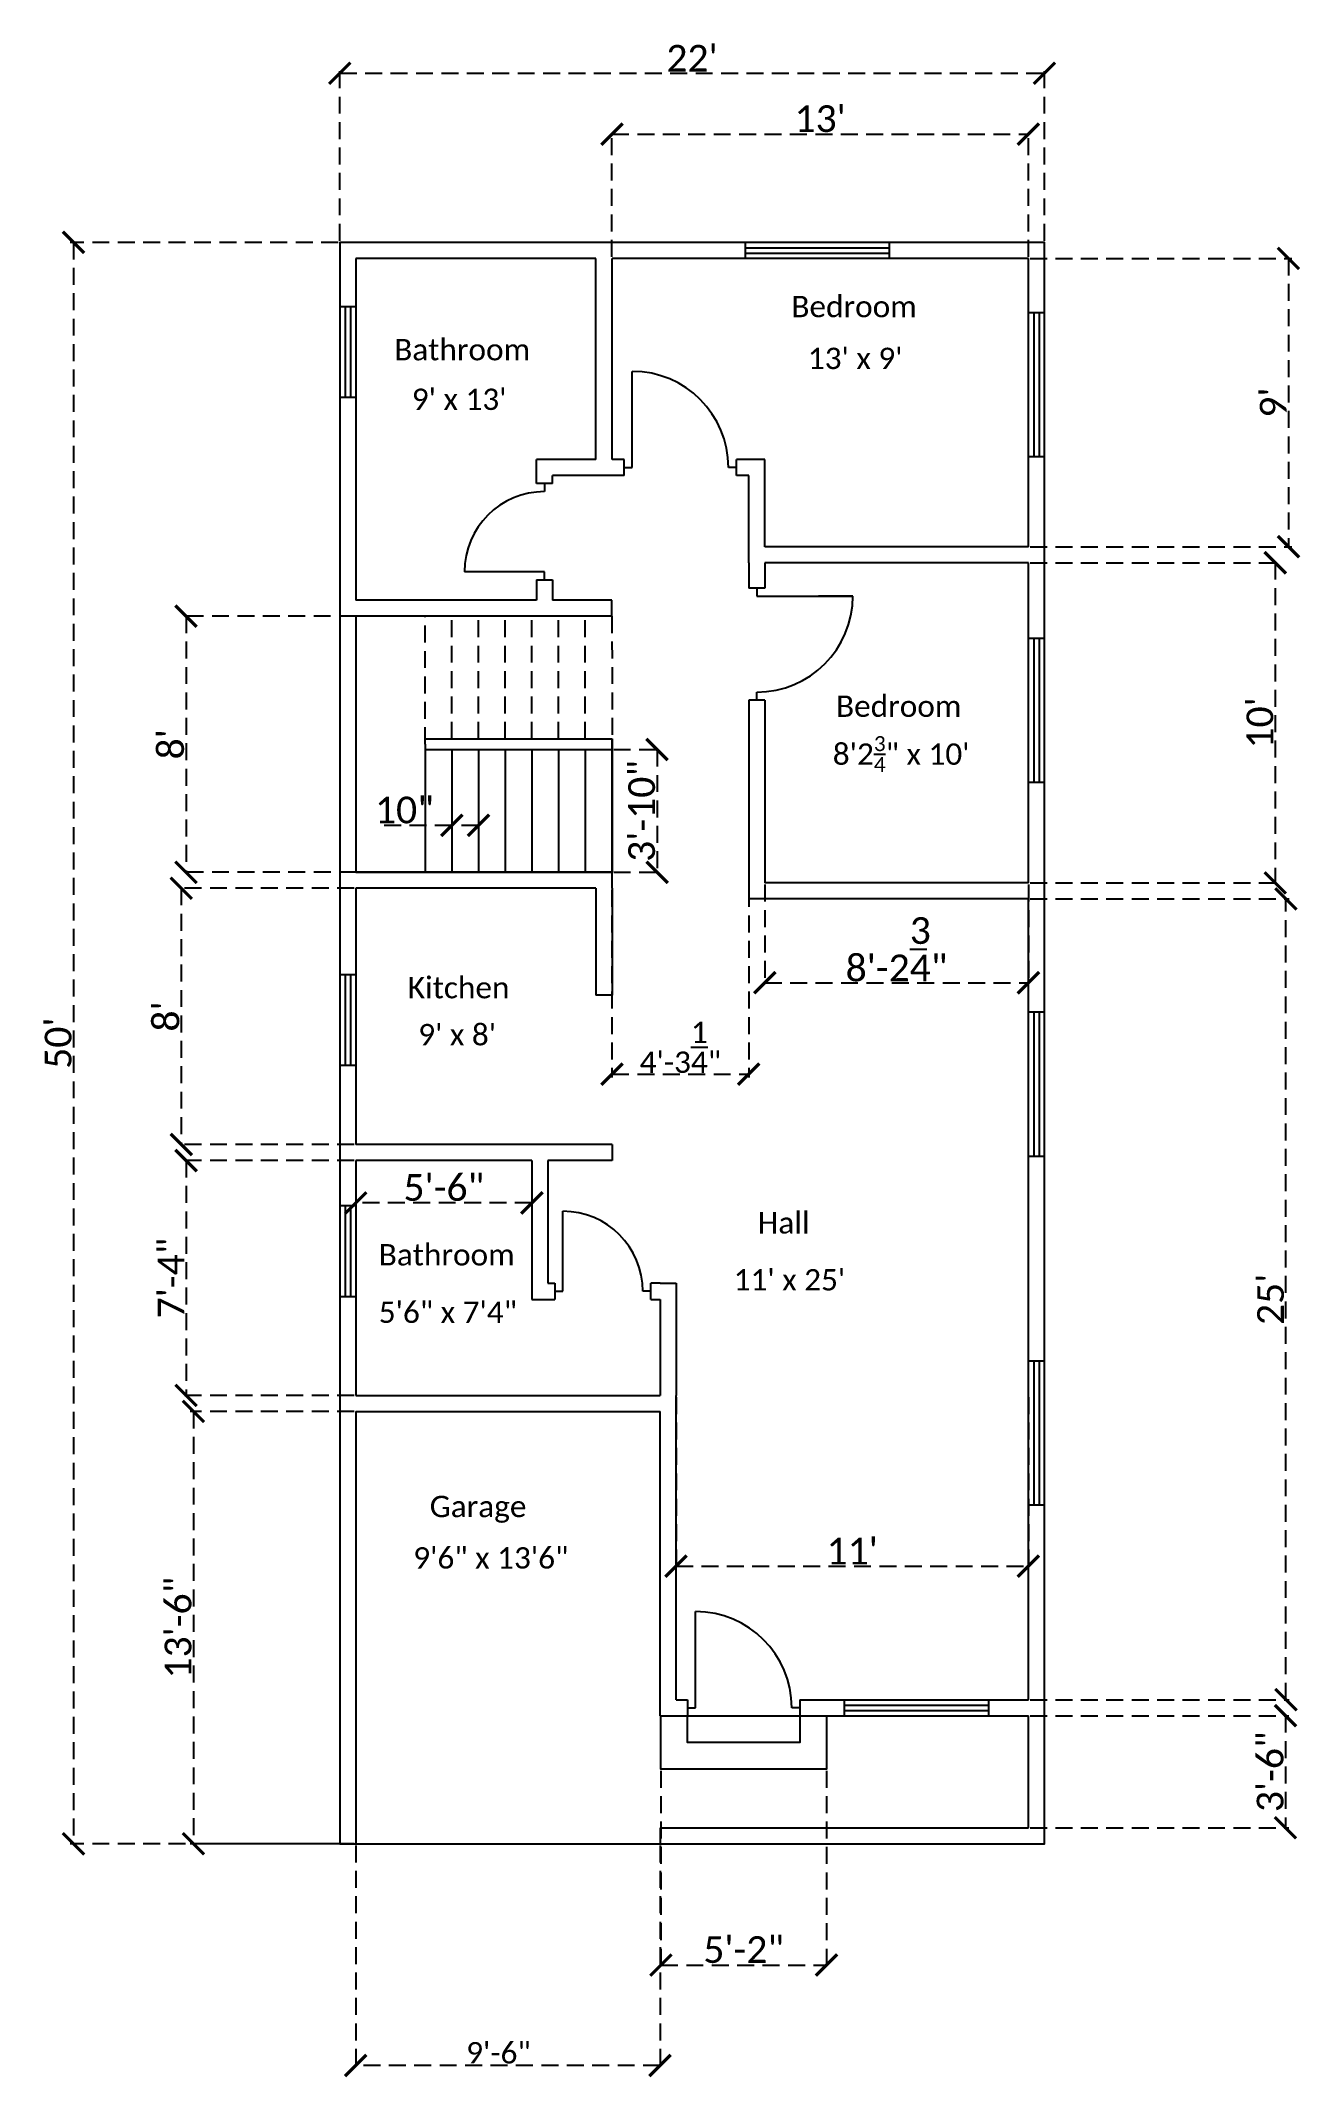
# Model space of a CAD drawing. Header units: inches. Extents: x 643 to 1115, y 407 to 1170.
import ezdxf

# ---------------------------------------------------------------- set-up
doc = ezdxf.new("R2010")
doc.units = ezdxf.units.IN
doc.linetypes.add('HIDDEN', pattern=[9.525, 6.35, -3.175])
doc.layers.add('Annotation', color=130, linetype='HIDDEN', plot=False)
for name, color, linetype, lineweight in [('Door', 80, 'Continuous', 25), ('Wall', 30, 'Continuous', 25), ('Window', 10, 'Continuous', 25)]:
    doc.layers.add(name, color=color, linetype=linetype, lineweight=lineweight)
doc.layers.add('Stairs', color=210, linetype='Continuous')
doc.layers.add('Text', color=50, linetype='Continuous')
doc.styles.get("Standard").update_dxf_attribs({"font": 'calibril.ttf', "height": 8})
doc.dimstyles.new('ISO-25', dxfattribs={"dimtxt": 10, "dimasz": 8, "dimexe": 1.25, "dimexo": 0.625, "dimtad": 1, "dimlunit": 4, "dimtxsty": 'Standard', "dimblk": 'ARCHTICK', "dimcen": 2.5, "dimadec": 0, "dimazin": 0, "dimtfac": 1, "dimtmove": 0, "dimatfit": 3, "dimfxl": 1, "dimarcsym": 0})

# ---------------------------------------------------------------- blocks, each defined once
blk = doc.blocks.new('_ArchTick')
at = {"color": 0, "linetype": 'ByBlock', "const_width": 0.15}
blk.add_lwpolyline([(-0.5, -0.5), (0.5, 0.5)], dxfattribs=at)
blk = doc.blocks.new('*D2')
at = {"layer": 'Annotation', "color": 0, "lineweight": -2, "transparency": 16777216}
for p, q in [((754.23, 1094.74), (653.86, 1094.74)), ((655.11, 1094.74), (655.11, 494.74)), ((754.23, 494.74), (653.86, 494.74))]:
    blk.add_line(p, q, dxfattribs=at)
at = {"layer": 'Defpoints', "color": 0, "transparency": 16777216}
for p in [(754.85, 1094.74), (655.11, 494.74), (754.85, 494.74)]:
    blk.add_point(p, dxfattribs=at)
at = {"layer": 'Annotation', "color": 0, "lineweight": -2, "transparency": 16777216, "xscale": 8, "yscale": 8, "zscale": 8}
for p, rotation in [((655.11, 1094.74), 90), ((655.11, 494.74), 270)]:
    blk.add_blockref('_ArchTick', p, dxfattribs=dict(at, rotation=rotation))
at = {"layer": 'Annotation', "color": 0, "transparency": 16777216, "insert": (649.38, 794.74), "char_height": 10, "attachment_point": 5, "rotation": 90}
blk.add_mtext("50'", dxfattribs=at)
blk = doc.blocks.new('*D3')
at = {"layer": 'Annotation', "color": 0, "lineweight": -2, "transparency": 16777216}
for p, q in [((754.85, 1095.37), (754.85, 1159.36)), ((754.85, 1158.11), (1018.85, 1158.11)), ((1018.85, 1095.37), (1018.85, 1159.36))]:
    blk.add_line(p, q, dxfattribs=at)
at = {"layer": 'Defpoints', "color": 0, "transparency": 16777216}
for p in [(1018.85, 1158.11), (754.85, 1094.74), (1018.85, 1094.74)]:
    blk.add_point(p, dxfattribs=at)
at = {"layer": 'Annotation', "color": 0, "lineweight": -2, "transparency": 16777216, "xscale": 8, "yscale": 8, "zscale": 8, "rotation": 180}
blk.add_blockref('_ArchTick', (754.85, 1158.11), dxfattribs=at)
at = {"layer": 'Annotation', "color": 0, "lineweight": -2, "transparency": 16777216, "xscale": 8, "yscale": 8, "zscale": 8}
blk.add_blockref('_ArchTick', (1018.85, 1158.11), dxfattribs=at)
at = {"layer": 'Annotation', "color": 0, "transparency": 16777216, "insert": (886.85, 1163.75), "char_height": 10, "attachment_point": 5}
blk.add_mtext("22'", dxfattribs=at)
blk = doc.blocks.new('*D4')
at = {"layer": 'Annotation', "color": 0, "lineweight": -2, "transparency": 16777216}
for p, q in [((760.85, 494.12), (760.85, 410.44)), ((874.85, 494.12), (874.85, 410.44)), ((874.85, 411.69), (760.85, 411.69))]:
    blk.add_line(p, q, dxfattribs=at)
at = {"layer": 'Defpoints', "color": 0, "transparency": 16777216}
for p in [(760.85, 494.74), (874.85, 494.74), (760.85, 411.69)]:
    blk.add_point(p, dxfattribs=at)
at = {"layer": 'Annotation', "color": 0, "lineweight": -2, "transparency": 16777216, "xscale": 8, "yscale": 8, "zscale": 8, "rotation": 180}
blk.add_blockref('_ArchTick', (760.85, 411.69), dxfattribs=at)
at = {"layer": 'Annotation', "color": 0, "lineweight": -2, "transparency": 16777216, "xscale": 8, "yscale": 8, "zscale": 8}
blk.add_blockref('_ArchTick', (874.85, 411.69), dxfattribs=at)
at = {"layer": 'Annotation', "color": 0, "transparency": 16777216, "insert": (814.31, 416.4), "char_height": 8, "attachment_point": 5}
blk.add_mtext('9\'-6"', dxfattribs=at)
blk = doc.blocks.new('*D5')
at = {"layer": 'Annotation', "color": 0, "lineweight": -2, "transparency": 16777216}
for p, q in [((856.22, 954.7), (696, 954.7)), ((697.25, 954.7), (697.25, 858.74)), ((856.23, 858.74), (696, 858.74))]:
    blk.add_line(p, q, dxfattribs=at)
at = {"layer": 'Defpoints', "color": 0, "transparency": 16777216}
for p in [(856.85, 954.7), (697.25, 858.74), (856.85, 858.74)]:
    blk.add_point(p, dxfattribs=at)
at = {"layer": 'Annotation', "color": 0, "lineweight": -2, "transparency": 16777216, "xscale": 8, "yscale": 8, "zscale": 8}
for p, rotation in [((697.25, 954.7), 90), ((697.25, 858.74), 270)]:
    blk.add_blockref('_ArchTick', p, dxfattribs=dict(at, rotation=rotation))
at = {"layer": 'Annotation', "color": 0, "transparency": 16777216, "insert": (691.52, 906.72), "char_height": 10, "attachment_point": 5, "rotation": 90}
blk.add_mtext("8'", dxfattribs=at)
blk = doc.blocks.new('*D6')
at = {"layer": 'Annotation', "color": 0, "lineweight": -2, "transparency": 16777216}
for p, q in [((760.23, 656.74), (698.8, 656.74)), ((700.05, 656.74), (700.05, 494.74)), ((760.23, 494.74), (698.8, 494.74))]:
    blk.add_line(p, q, dxfattribs=at)
at = {"layer": 'Defpoints', "color": 0, "transparency": 16777216}
for p in [(760.85, 656.74), (700.05, 494.74), (760.85, 494.74)]:
    blk.add_point(p, dxfattribs=at)
at = {"layer": 'Annotation', "color": 0, "lineweight": -2, "transparency": 16777216, "xscale": 8, "yscale": 8, "zscale": 8}
for p, rotation in [((700.05, 656.74), 90), ((700.05, 494.74), 270)]:
    blk.add_blockref('_ArchTick', p, dxfattribs=dict(at, rotation=rotation))
at = {"layer": 'Annotation', "color": 0, "transparency": 16777216, "insert": (694.31, 575.74), "char_height": 10, "attachment_point": 5, "rotation": 90}
blk.add_mtext('13\'-6"', dxfattribs=at)
blk = doc.blocks.new('*D7')
at = {"layer": 'Annotation', "color": 0, "lineweight": -2, "transparency": 16777216}
for p, q in [((1013.48, 542.74), (1110.44, 542.74)), ((1109.19, 542.74), (1109.19, 500.74)), ((1013.48, 500.74), (1110.44, 500.74))]:
    blk.add_line(p, q, dxfattribs=at)
at = {"layer": 'Defpoints', "color": 0, "transparency": 16777216}
for p in [(1012.85, 542.74), (1012.85, 500.74), (1109.19, 500.74)]:
    blk.add_point(p, dxfattribs=at)
at = {"layer": 'Annotation', "color": 0, "lineweight": -2, "transparency": 16777216, "xscale": 8, "yscale": 8, "zscale": 8}
for p, rotation in [((1109.19, 542.74), 90), ((1109.19, 500.74), 270)]:
    blk.add_blockref('_ArchTick', p, dxfattribs=dict(at, rotation=rotation))
at = {"layer": 'Annotation', "color": 0, "transparency": 16777216, "insert": (1103.46, 521.74), "char_height": 10, "attachment_point": 5, "rotation": 90}
blk.add_mtext('3\'-6"', dxfattribs=at)
blk = doc.blocks.new('*D8')
at = {"layer": 'Annotation', "color": 0, "lineweight": -2, "transparency": 16777216}
for p, q in [((1013.48, 848.74), (1110.61, 848.74)), ((1109.36, 548.74), (1109.36, 848.74)), ((1013.48, 548.74), (1110.61, 548.74))]:
    blk.add_line(p, q, dxfattribs=at)
at = {"layer": 'Defpoints', "color": 0, "transparency": 16777216}
for p in [(1012.85, 848.74), (1109.36, 848.74), (1012.85, 548.74)]:
    blk.add_point(p, dxfattribs=at)
at = {"layer": 'Annotation', "color": 0, "lineweight": -2, "transparency": 16777216, "xscale": 8, "yscale": 8, "zscale": 8}
for p, rotation in [((1109.36, 848.74), 90), ((1109.36, 548.74), 270)]:
    blk.add_blockref('_ArchTick', p, dxfattribs=dict(at, rotation=rotation))
at = {"layer": 'Annotation', "color": 0, "transparency": 16777216, "insert": (1103.63, 698.74), "char_height": 10, "attachment_point": 5, "rotation": 90}
blk.add_mtext("25'", dxfattribs=at)
blk = doc.blocks.new('*D9')
at = {"layer": 'Annotation', "color": 0, "lineweight": -2, "transparency": 16777216}
for p, q in [((880.85, 662.12), (880.85, 597.52)), ((1012.85, 662.12), (1012.85, 597.52)), ((880.85, 598.77), (1012.85, 598.77))]:
    blk.add_line(p, q, dxfattribs=at)
at = {"layer": 'Defpoints', "color": 0, "transparency": 16777216}
for p in [(880.85, 662.74), (1012.85, 662.74), (1012.85, 598.77)]:
    blk.add_point(p, dxfattribs=at)
at = {"layer": 'Annotation', "color": 0, "lineweight": -2, "transparency": 16777216, "xscale": 8, "yscale": 8, "zscale": 8, "rotation": 180}
blk.add_blockref('_ArchTick', (880.85, 598.77), dxfattribs=at)
at = {"layer": 'Annotation', "color": 0, "lineweight": -2, "transparency": 16777216, "xscale": 8, "yscale": 8, "zscale": 8}
blk.add_blockref('_ArchTick', (1012.85, 598.77), dxfattribs=at)
at = {"layer": 'Annotation', "color": 0, "transparency": 16777216, "insert": (946.85, 604.41), "char_height": 10, "attachment_point": 5}
blk.add_mtext("11'", dxfattribs=at)
blk = doc.blocks.new('*D10')
at = {"layer": 'Annotation', "color": 0, "lineweight": -2, "transparency": 16777216}
for p, q in [((1013.48, 1088.74), (1111.54, 1088.74)), ((1110.29, 1088.74), (1110.29, 980.74)), ((1013.48, 980.74), (1111.54, 980.74))]:
    blk.add_line(p, q, dxfattribs=at)
at = {"layer": 'Defpoints', "color": 0, "transparency": 16777216}
for p in [(1012.85, 1088.74), (1012.85, 980.74), (1110.29, 980.74)]:
    blk.add_point(p, dxfattribs=at)
at = {"layer": 'Annotation', "color": 0, "lineweight": -2, "transparency": 16777216, "xscale": 8, "yscale": 8, "zscale": 8}
for p, rotation in [((1110.29, 1088.74), 90), ((1110.29, 980.74), 270)]:
    blk.add_blockref('_ArchTick', p, dxfattribs=dict(at, rotation=rotation))
at = {"layer": 'Annotation', "color": 0, "transparency": 16777216, "insert": (1104.56, 1034.74), "char_height": 10, "attachment_point": 5, "rotation": 90}
blk.add_mtext("9'", dxfattribs=at)
blk = doc.blocks.new('*D11')
at = {"layer": 'Annotation', "color": 0, "lineweight": -2, "transparency": 16777216}
for p, q in [((1013.48, 974.74), (1106.61, 974.74)), ((1105.36, 974.74), (1105.36, 854.74)), ((1013.48, 854.74), (1106.61, 854.74))]:
    blk.add_line(p, q, dxfattribs=at)
at = {"layer": 'Defpoints', "color": 0, "transparency": 16777216}
for p in [(1012.85, 974.74), (1012.85, 854.74), (1105.36, 854.74)]:
    blk.add_point(p, dxfattribs=at)
at = {"layer": 'Annotation', "color": 0, "lineweight": -2, "transparency": 16777216, "xscale": 8, "yscale": 8, "zscale": 8}
for p, rotation in [((1105.36, 974.74), 90), ((1105.36, 854.74), 270)]:
    blk.add_blockref('_ArchTick', p, dxfattribs=dict(at, rotation=rotation))
at = {"layer": 'Annotation', "color": 0, "transparency": 16777216, "insert": (1099.63, 914.74), "char_height": 10, "attachment_point": 5, "rotation": 90}
blk.add_mtext("10'", dxfattribs=at)
blk = doc.blocks.new('*D12')
at = {"layer": 'Annotation', "color": 0, "lineweight": -2, "transparency": 16777216}
for p, q in [((856.85, 1089.37), (856.85, 1136.57)), ((856.85, 1135.32), (1012.85, 1135.32)), ((1012.85, 1089.37), (1012.85, 1136.57))]:
    blk.add_line(p, q, dxfattribs=at)
at = {"layer": 'Defpoints', "color": 0, "transparency": 16777216}
for p in [(1012.85, 1135.32), (856.85, 1088.74), (1012.85, 1088.74)]:
    blk.add_point(p, dxfattribs=at)
at = {"layer": 'Annotation', "color": 0, "lineweight": -2, "transparency": 16777216, "xscale": 8, "yscale": 8, "zscale": 8, "rotation": 180}
blk.add_blockref('_ArchTick', (856.85, 1135.32), dxfattribs=at)
at = {"layer": 'Annotation', "color": 0, "lineweight": -2, "transparency": 16777216, "xscale": 8, "yscale": 8, "zscale": 8}
blk.add_blockref('_ArchTick', (1012.85, 1135.32), dxfattribs=at)
at = {"layer": 'Annotation', "color": 0, "transparency": 16777216, "insert": (934.85, 1141.06), "char_height": 10, "attachment_point": 5}
blk.add_mtext("13'", dxfattribs=at)
blk = doc.blocks.new('*D13')
at = {"layer": 'Annotation', "color": 0, "lineweight": -2, "transparency": 16777216}
for p, q in [((914.09, 854.12), (914.09, 816.12)), ((1012.85, 854.12), (1012.85, 816.12)), ((914.09, 817.37), (1012.85, 817.37))]:
    blk.add_line(p, q, dxfattribs=at)
at = {"layer": 'Defpoints', "color": 0, "transparency": 16777216}
for p in [(914.09, 854.74), (1012.85, 854.74), (1012.85, 817.37)]:
    blk.add_point(p, dxfattribs=at)
at = {"layer": 'Annotation', "color": 0, "lineweight": -2, "transparency": 16777216, "xscale": 8, "yscale": 8, "zscale": 8, "rotation": 180}
blk.add_blockref('_ArchTick', (914.09, 817.37), dxfattribs=at)
at = {"layer": 'Annotation', "color": 0, "lineweight": -2, "transparency": 16777216, "xscale": 8, "yscale": 8, "zscale": 8}
blk.add_blockref('_ArchTick', (1012.85, 817.37), dxfattribs=at)
at = {"layer": 'Annotation', "color": 0, "transparency": 16777216, "insert": (963.47, 829.86), "char_height": 10, "attachment_point": 5}
blk.add_mtext('8\'-2{\\H1.000000x;\\S3/4;}"', dxfattribs=at)
blk = doc.blocks.new('*D14')
at = {"layer": 'Annotation', "color": 0, "lineweight": -2, "transparency": 16777216}
for p, q in [((760.23, 852.74), (694.24, 852.74)), ((695.49, 852.74), (695.49, 756.74)), ((760.23, 756.74), (694.24, 756.74))]:
    blk.add_line(p, q, dxfattribs=at)
at = {"layer": 'Defpoints', "color": 0, "transparency": 16777216}
for p in [(760.85, 852.74), (695.49, 756.74), (760.85, 756.74)]:
    blk.add_point(p, dxfattribs=at)
at = {"layer": 'Annotation', "color": 0, "lineweight": -2, "transparency": 16777216, "xscale": 8, "yscale": 8, "zscale": 8}
for p, rotation in [((695.49, 852.74), 90), ((695.49, 756.74), 270)]:
    blk.add_blockref('_ArchTick', p, dxfattribs=dict(at, rotation=rotation))
at = {"layer": 'Annotation', "color": 0, "transparency": 16777216, "insert": (689.76, 804.74), "char_height": 10, "attachment_point": 5, "rotation": 90}
blk.add_mtext("8'", dxfattribs=at)
blk = doc.blocks.new('*D15')
at = {"layer": 'Annotation', "color": 0, "lineweight": -2, "transparency": 16777216}
for p, q in [((760.23, 750.74), (696.04, 750.74)), ((697.29, 750.74), (697.29, 662.74)), ((760.23, 662.74), (696.04, 662.74))]:
    blk.add_line(p, q, dxfattribs=at)
at = {"layer": 'Defpoints', "color": 0, "transparency": 16777216}
for p in [(760.85, 750.74), (697.29, 662.74), (760.85, 662.74)]:
    blk.add_point(p, dxfattribs=at)
at = {"layer": 'Annotation', "color": 0, "lineweight": -2, "transparency": 16777216, "xscale": 8, "yscale": 8, "zscale": 8}
for p, rotation in [((697.29, 750.74), 90), ((697.29, 662.74), 270)]:
    blk.add_blockref('_ArchTick', p, dxfattribs=dict(at, rotation=rotation))
at = {"layer": 'Annotation', "color": 0, "transparency": 16777216, "insert": (691.67, 706.74), "char_height": 10, "attachment_point": 5, "rotation": 90}
blk.add_mtext('7\'-4"', dxfattribs=at)
blk = doc.blocks.new('*D16')
at = {"layer": 'Annotation', "color": 0, "lineweight": -2, "transparency": 16777216}
for p, q in [((857.48, 904.72), (874.98, 904.72)), ((873.73, 904.72), (873.73, 858.74)), ((857.48, 858.74), (874.98, 858.74))]:
    blk.add_line(p, q, dxfattribs=at)
at = {"layer": 'Defpoints', "color": 0, "transparency": 16777216}
for p in [(856.85, 904.72), (856.85, 858.74), (873.73, 858.74)]:
    blk.add_point(p, dxfattribs=at)
at = {"layer": 'Annotation', "color": 0, "lineweight": -2, "transparency": 16777216, "xscale": 8, "yscale": 8, "zscale": 8}
for p, rotation in [((873.73, 904.72), 90), ((873.73, 858.74), 270)]:
    blk.add_blockref('_ArchTick', p, dxfattribs=dict(at, rotation=rotation))
at = {"layer": 'Annotation', "color": 0, "transparency": 16777216, "insert": (867.99, 881.73), "char_height": 10, "attachment_point": 5, "rotation": 90}
blk.add_mtext('3\'-10"', dxfattribs=at)
blk = doc.blocks.new('*D17')
at = {"layer": 'Annotation', "color": 0, "lineweight": -2, "transparency": 16777216}
for p, q in [((796.85, 881.11), (796.85, 875.07)), ((806.85, 881.11), (806.85, 875.07)), ((796.85, 876.32), (769.28, 876.32)), ((806.85, 876.32), (796.85, 876.32))]:
    blk.add_line(p, q, dxfattribs=at)
at = {"layer": 'Defpoints', "color": 0, "transparency": 16777216}
for p in [(796.85, 881.73), (806.85, 881.73), (796.85, 876.32)]:
    blk.add_point(p, dxfattribs=at)
at = {"layer": 'Annotation', "color": 0, "lineweight": -2, "transparency": 16777216, "xscale": 8, "yscale": 8, "zscale": 8, "rotation": 180}
blk.add_blockref('_ArchTick', (796.85, 876.32), dxfattribs=at)
at = {"layer": 'Annotation', "color": 0, "lineweight": -2, "transparency": 16777216, "xscale": 8, "yscale": 8, "zscale": 8}
blk.add_blockref('_ArchTick', (806.85, 876.32), dxfattribs=at)
at = {"layer": 'Annotation', "color": 0, "transparency": 16777216, "insert": (779.07, 882.05), "char_height": 10, "attachment_point": 5}
blk.add_mtext('10"', dxfattribs=at)
blk = doc.blocks.new('*D18')
at = {"layer": 'Annotation', "color": 0, "lineweight": -2, "transparency": 16777216}
for p, q in [((875.19, 522.12), (875.19, 448.08)), ((937.19, 522.12), (937.19, 448.08)), ((875.19, 449.33), (937.19, 449.33))]:
    blk.add_line(p, q, dxfattribs=at)
at = {"layer": 'Defpoints', "color": 0, "transparency": 16777216}
for p in [(875.19, 522.74), (937.19, 522.74), (937.19, 449.33)]:
    blk.add_point(p, dxfattribs=at)
at = {"layer": 'Annotation', "color": 0, "lineweight": -2, "transparency": 16777216, "xscale": 8, "yscale": 8, "zscale": 8, "rotation": 180}
blk.add_blockref('_ArchTick', (875.19, 449.33), dxfattribs=at)
at = {"layer": 'Annotation', "color": 0, "lineweight": -2, "transparency": 16777216, "xscale": 8, "yscale": 8, "zscale": 8}
blk.add_blockref('_ArchTick', (937.19, 449.33), dxfattribs=at)
at = {"layer": 'Annotation', "color": 0, "transparency": 16777216, "insert": (906.19, 455.06), "char_height": 10, "attachment_point": 5}
blk.add_mtext('5\'-2"', dxfattribs=at)
blk = doc.blocks.new('*D21')
at = {"layer": 'Annotation', "color": 0, "lineweight": -2, "transparency": 16777216}
for p, q in [((760.85, 750.12), (760.85, 733.61)), ((826.85, 750.12), (826.85, 733.61)), ((826.85, 734.86), (760.85, 734.86))]:
    blk.add_line(p, q, dxfattribs=at)
at = {"layer": 'Defpoints', "color": 0, "transparency": 16777216}
for p in [(760.85, 750.74), (826.85, 750.74), (760.85, 734.86)]:
    blk.add_point(p, dxfattribs=at)
at = {"layer": 'Annotation', "color": 0, "lineweight": -2, "transparency": 16777216, "xscale": 8, "yscale": 8, "zscale": 8, "rotation": 180}
blk.add_blockref('_ArchTick', (760.85, 734.86), dxfattribs=at)
at = {"layer": 'Annotation', "color": 0, "lineweight": -2, "transparency": 16777216, "xscale": 8, "yscale": 8, "zscale": 8}
blk.add_blockref('_ArchTick', (826.85, 734.86), dxfattribs=at)
at = {"layer": 'Annotation', "color": 0, "transparency": 16777216, "insert": (793.85, 740.59), "char_height": 10, "attachment_point": 5}
blk.add_mtext('5\'-6"', dxfattribs=at)
blk = doc.blocks.new('*D23')
at = {"layer": 'Annotation', "color": 0, "lineweight": -2, "transparency": 16777216}
for p, q in [((856.85, 852.12), (856.85, 781.87)), ((908.09, 852.12), (908.09, 781.87)), ((856.85, 783.12), (908.09, 783.12))]:
    blk.add_line(p, q, dxfattribs=at)
at = {"layer": 'Defpoints', "color": 0, "transparency": 16777216}
for p in [(856.85, 852.74), (908.09, 852.74), (908.09, 783.12)]:
    blk.add_point(p, dxfattribs=at)
at = {"layer": 'Annotation', "color": 0, "lineweight": -2, "transparency": 16777216, "xscale": 8, "yscale": 8, "zscale": 8, "rotation": 180}
blk.add_blockref('_ArchTick', (856.85, 783.12), dxfattribs=at)
at = {"layer": 'Annotation', "color": 0, "lineweight": -2, "transparency": 16777216, "xscale": 8, "yscale": 8, "zscale": 8}
blk.add_blockref('_ArchTick', (908.09, 783.12), dxfattribs=at)
at = {"layer": 'Annotation', "color": 0, "transparency": 16777216, "insert": (882.47, 793.15), "char_height": 8, "attachment_point": 5}
blk.add_mtext('4\'-3{\\H1.000000x;\\S1/4;}"', dxfattribs=at)

msp = doc.modelspace()

# ---------------------------------------------------------------- linework, layer by layer
at = {"layer": 'Door'}
for p, q in [((864.461, 1010.429), (864.461, 1046.429)), ((861.461, 1007.429), (861.461, 1013.429)), ((861.461, 1010.429), (864.461, 1010.429)), ((903.461, 1010.429), (900.461, 1010.429)), ((903.461, 1007.429), (903.461, 1013.429)), ((834.593, 1004.381), (828.593, 1004.381)), ((831.593, 1004.381), (831.593, 1001.381)), ((831.593, 971.381), (801.593, 971.381)), ((831.593, 968.381), (831.593, 971.381)), ((828.593, 968.381), (834.593, 968.381)), ((914.091, 965.245), (908.091, 965.245)), ((911.091, 965.245), (911.091, 962.245)), ((911.091, 962.245), (947.091, 962.245)), ((947.091, 962.245), (934.227, 962.245)), ((911.091, 923.245), (911.091, 926.245)), ((914.091, 923.245), (908.091, 923.245)), ((838.433, 701.741), (838.433, 731.741)), ((835.433, 704.741), (835.433, 698.741)), ((871.433, 698.741), (871.433, 704.741)), ((835.433, 701.741), (838.433, 701.741)), ((871.433, 701.741), (868.433, 701.741)), ((888.19, 545.741), (888.19, 581.741)), ((885.19, 548.741), (885.19, 542.741)), ((885.19, 545.741), (888.19, 545.741)), ((927.19, 545.741), (924.19, 545.741)), ((927.19, 548.741), (927.19, 542.741))]:
    msp.add_line(p, q, dxfattribs=at)
for centre, radius, start, end in [((864.461, 1010.429), 36, 0, 90), ((831.593, 971.381), 30, 90, 180), ((911.091, 962.245), 36, 270, 0), ((838.433, 701.741), 30, 0, 90), ((888.19, 545.741), 36, 0, 90)]:
    msp.add_arc(centre, radius, start, end, dxfattribs=at)
at = {"layer": 'Stairs', "linetype": 'HIDDEN'}
for p, q in [((786.853, 906.72), (786.853, 954.699)), ((796.853, 908.72), (796.853, 954.699)), ((806.853, 908.72), (806.853, 954.699)), ((816.853, 908.72), (816.853, 954.699)), ((826.853, 908.72), (826.853, 954.699)), ((836.853, 908.72), (836.853, 954.699)), ((846.853, 908.72), (846.853, 954.699)), ((856.849, 954.699), (856.853, 908.72))]:
    msp.add_line(p, q, dxfattribs=at)
at = {"layer": 'Stairs'}
for p, q in [((786.853, 908.72), (856.853, 908.72)), ((786.853, 908.72), (856.853, 908.72)), ((856.853, 908.72), (856.853, 858.741)), ((786.853, 906.72), (786.853, 858.741)), ((786.853, 904.72), (856.853, 904.72)), ((796.853, 904.72), (796.853, 858.741)), ((806.853, 904.72), (806.853, 858.741)), ((816.853, 904.72), (816.853, 858.741)), ((826.853, 904.72), (826.853, 858.741)), ((836.853, 904.72), (836.853, 858.741)), ((846.853, 904.72), (846.853, 858.741))]:
    msp.add_line(p, q, dxfattribs=at)
for points in [[(937.19, 542.741), (937.19, 522.741), (875.19, 522.741), (875.19, 542.741)], [(927.19, 542.741), (927.19, 532.741), (885.19, 532.741), (885.19, 542.741)]]:
    msp.add_lwpolyline(points, dxfattribs=at)
at = {"layer": 'Wall'}
for p, q in [((760.853, 1088.741), (760.853, 960.699)), ((850.853, 1088.741), (760.853, 1088.741)), ((850.853, 1013.429), (850.853, 1088.741)), ((1012.853, 1088.741), (856.853, 1088.741)), ((856.853, 1013.429), (856.853, 1088.741)), ((1012.853, 980.741), (1012.853, 1088.741)), ((850.853, 1013.429), (828.593, 1013.429)), ((828.593, 1004.381), (828.593, 1013.429)), ((834.593, 1004.381), (834.593, 1007.429)), ((861.461, 1007.429), (834.593, 1007.429)), ((861.461, 1013.429), (856.853, 1013.429)), ((914.091, 1013.429), (903.461, 1013.429)), ((908.091, 1007.429), (903.461, 1007.429)), ((908.091, 974.741), (908.091, 1007.429)), ((914.091, 980.741), (914.091, 1013.429)), ((1012.853, 980.741), (914.091, 980.741)), ((908.091, 974.741), (908.091, 965.245)), ((1012.853, 974.741), (914.091, 974.741)), ((914.091, 974.741), (914.091, 965.245)), ((1012.853, 854.741), (1012.853, 974.741)), ((828.593, 968.381), (828.593, 960.699)), ((834.593, 968.381), (834.593, 960.699)), ((828.593, 960.699), (760.853, 960.699)), ((856.849, 954.699), (760.853, 954.699)), ((760.853, 954.699), (760.853, 858.741)), ((850.849, 960.699), (834.593, 960.699)), ((856.849, 960.699), (850.849, 960.699)), ((856.849, 954.699), (856.849, 960.699)), ((908.091, 923.245), (908.091, 848.741)), ((914.091, 923.245), (914.091, 854.741)), ((856.853, 852.741), (856.853, 908.72)), ((760.853, 858.741), (856.853, 858.741)), ((856.853, 858.741), (760.853, 858.741)), ((1012.853, 854.741), (914.091, 854.741)), ((850.853, 852.741), (760.853, 852.741)), ((760.853, 852.741), (760.853, 756.741)), ((850.853, 852.741), (850.853, 812.741)), ((856.853, 852.741), (856.853, 812.741)), ((1012.853, 848.741), (908.091, 848.741)), ((1012.853, 548.741), (1012.853, 848.741)), ((856.853, 812.741), (850.853, 812.741)), ((856.853, 756.741), (760.853, 756.741)), ((856.853, 756.741), (856.853, 750.741)), ((760.853, 750.741), (760.853, 662.741)), ((826.853, 750.741), (760.853, 750.741)), ((826.853, 750.741), (826.853, 704.741)), ((856.853, 750.741), (832.853, 750.741)), ((832.853, 750.741), (832.853, 704.741)), ((826.853, 704.741), (826.853, 698.741)), ((826.853, 704.741), (826.853, 698.741)), ((832.853, 704.741), (835.433, 704.741)), ((874.853, 704.741), (871.433, 704.741)), ((874.853, 704.741), (880.853, 704.741)), ((880.853, 704.741), (880.853, 662.741)), ((826.853, 698.741), (832.853, 698.741)), ((832.853, 698.741), (835.433, 698.741)), ((871.433, 698.741), (874.853, 698.741)), ((874.853, 698.741), (874.853, 662.741)), ((760.853, 662.741), (874.853, 662.741)), ((760.853, 656.741), (874.853, 656.741)), ((760.853, 656.741), (760.853, 494.741)), ((874.853, 542.741), (874.853, 656.741)), ((880.853, 548.741), (880.853, 662.741)), ((874.853, 542.741), (885.19, 542.741)), ((880.022, 542.741), (927.19, 542.741)), ((880.853, 548.741), (885.19, 548.741)), ((927.19, 548.741), (1012.853, 548.741)), ((927.19, 542.741), (1012.853, 542.741)), ((927.19, 542.741), (932.19, 542.741)), ((1012.853, 500.741), (1012.853, 542.741)), ((874.853, 500.741), (1012.853, 500.741)), ((874.853, 500.741), (874.853, 494.741))]:
    msp.add_line(p, q, dxfattribs=at)
msp.add_lwpolyline([(754.853, 494.741), (1018.853, 494.741), (1018.853, 1094.741), (754.853, 1094.741)], close=True, dxfattribs=at)
at = {"layer": 'Window'}
for p, q in [((906.695, 1094.741), (906.695, 1088.741)), ((906.695, 1092.741), (960.695, 1092.741)), ((960.695, 1094.741), (960.695, 1088.741)), ((906.695, 1090.741), (960.695, 1090.741)), ((760.853, 1070.615), (754.853, 1070.615)), ((756.853, 1070.615), (756.853, 1036.601)), ((758.853, 1070.615), (758.853, 1036.601)), ((760.853, 1072.601), (760.853, 1036.601)), ((1018.853, 1068.419), (1012.853, 1068.419)), ((1014.853, 1068.419), (1014.853, 1014.419)), ((1016.853, 1068.419), (1016.853, 1014.419)), ((760.853, 1036.601), (754.853, 1036.601)), ((1018.853, 1014.419), (1012.853, 1014.419)), ((1018.853, 946.335), (1012.853, 946.335)), ((1014.853, 946.335), (1014.853, 892.335)), ((1016.853, 946.335), (1016.853, 892.335)), ((1018.853, 892.335), (1012.853, 892.335)), ((760.853, 820.335), (754.853, 820.335)), ((756.853, 820.335), (756.853, 786.32)), ((758.853, 820.335), (758.853, 786.32)), ((760.853, 822.32), (760.853, 786.32)), ((1018.853, 806.317), (1012.853, 806.317)), ((1014.853, 806.317), (1014.853, 752.317)), ((1016.853, 806.317), (1016.853, 752.317)), ((760.853, 786.32), (754.853, 786.32)), ((1018.853, 752.317), (1012.853, 752.317)), ((760.853, 733.735), (754.853, 733.735)), ((756.853, 733.735), (756.853, 699.721)), ((758.853, 733.735), (758.853, 699.721)), ((760.853, 699.721), (754.853, 699.721)), ((1018.853, 675.626), (1012.853, 675.626)), ((1014.853, 675.626), (1014.853, 621.626)), ((1016.853, 675.626), (1016.853, 621.626)), ((1018.853, 621.626), (1012.853, 621.626)), ((943.853, 548.741), (943.853, 542.741)), ((943.853, 546.741), (997.853, 546.741)), ((943.853, 544.741), (997.853, 544.741)), ((997.853, 548.741), (997.853, 542.741))]:
    msp.add_line(p, q, dxfattribs=at)

# ---------------------------------------------------------------- texts
at = {"layer": 'Text'}
for s, p in [('Bedroom', (924.052, 1066.717)), ('Bathroom', (775.252, 1050.574)), ('Bedroom', (940.773, 916.98)), ('Kitchen', (780.341, 811.523)), ('Hall', (911.408, 723.405)), ('Bathroom', (769.457, 711.434)), ('Garage', (788.562, 617.133))]:
    msp.add_text(s, height=8, dxfattribs=at).set_placement(p)
at = {"layer": 'Text', "char_height": 8, "attachment_point": 1}
for s, width, insert in [("13' x 9'", 88.80797, (930.212, 1055.296)), ("9' x 13'", 69.89974, (781.839, 1039.972)), ('\\A1;8\'2{\\H0.7x;\\S3/4;}" x 10\'', 65.29405, (939.566, 909.75)), ("9' x 8'", 73.68044, (784.24, 801.915)), ("11' x 25'", 98.24059, (902.422, 710.054)), ('5\'6" x 7\'4"', 76.67558, (769.457, 697.905)), ('9\'6" x 13\'6"', 91.05225, (782.378, 605.86))]:
    msp.add_mtext_dynamic_manual_height_columns(s, width=width, gutter_width=40, heights=[0], dxfattribs=dict(at, insert=insert))

# ---------------------------------------------------------------- dimensions: what is measured, and where the dimension line sits
at = {"layer": 'Annotation'}
for base, p1, p2, picture, middle in [((1018.853, 1158.105), (754.853, 1094.741), (1018.853, 1094.741), '*D3', (886.853, 1163.751)), ((1012.853, 1135.322), (856.853, 1088.741), (1012.853, 1088.741), '*D12', (934.853, 1141.056)), ((796.853, 876.323), (806.853, 881.73), (796.853, 881.73), '*D17', (779.068, 882.054)), ((1012.853, 817.375), (914.091, 854.741), (1012.853, 854.741), '*D13', (963.472, 829.861)), ((908.091, 783.116), (856.853, 852.741), (908.091, 852.741), '*D23', (882.472, 793.151)), ((760.853, 734.855), (826.853, 750.741), (760.853, 750.741), '*D21', (793.853, 740.586)), ((1012.853, 598.768), (880.853, 662.741), (1012.853, 662.741), '*D9', (946.853, 604.414)), ((937.19, 449.326), (875.19, 522.741), (937.19, 522.741), '*D18', (906.19, 455.057))]:
    dim = msp.add_linear_dim(base=base, p1=p1, p2=p2, dimstyle='ISO-25', dxfattribs=at)
    dim.commit()
    dim.dimension.update_dxf_attribs({"geometry": picture, "text_midpoint": middle})
for base, p1, p2, picture, middle in [((655.114, 494.741), (754.853, 1094.741), (754.853, 494.741), '*D2', (649.383, 794.741)), ((1110.29, 980.741), (1012.853, 1088.741), (1012.853, 980.741), '*D10', (1104.559, 1034.741)), ((1105.361, 854.741), (1012.853, 974.741), (1012.853, 854.741), '*D11', (1099.63, 914.741)), ((697.254, 858.741), (856.849, 954.699), (856.853, 858.741), '*D5', (691.523, 906.72)), ((873.729, 858.741), (856.853, 904.72), (856.853, 858.741), '*D16', (867.994, 881.73)), ((695.49, 756.741), (760.853, 852.741), (760.853, 756.741), '*D14', (689.76, 804.741)), ((1109.361, 848.741), (1012.853, 548.741), (1012.853, 848.741), '*D8', (1103.63, 698.741)), ((697.293, 662.741), (760.853, 750.741), (760.853, 662.741), '*D15', (691.668, 706.741)), ((700.046, 494.741), (760.853, 656.741), (760.853, 494.741), '*D6', (694.312, 575.741)), ((1109.189, 500.741), (1012.853, 542.741), (1012.853, 500.741), '*D7', (1103.455, 521.741))]:
    dim = msp.add_linear_dim(base=base, p1=p1, p2=p2, angle=90, dimstyle='ISO-25', dxfattribs=at)
    dim.commit()
    dim.dimension.update_dxf_attribs({"geometry": picture, "text_midpoint": middle})
dim = msp.add_linear_dim(base=(760.853, 411.691), p1=(874.853, 494.741), p2=(760.853, 494.741), dimstyle='ISO-25', dxfattribs=at)
dim.commit()
dim.dimension.update_dxf_attribs({"geometry": '*D4', "text_midpoint": (814.306, 411.691), "dimtype": 160})

doc.saveas('drawing.dxf')
